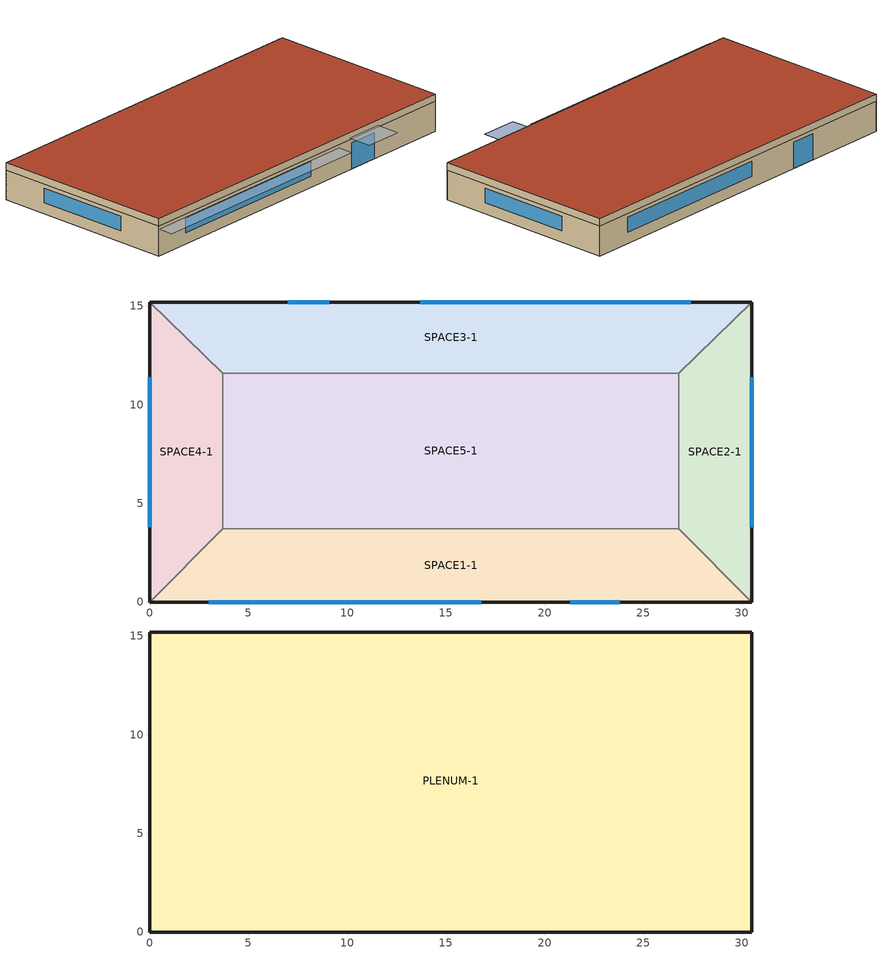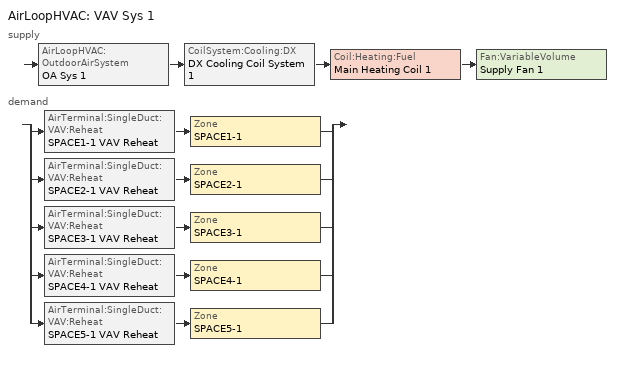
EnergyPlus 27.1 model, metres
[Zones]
SPACE1-1
 floor ground (FLOOR-SLAB-1): 26.8,3.7 30.5,0 0,0 3.7,3.7 z0
 wall outside (WALL-1): 0,0 30.5,0 z0:2.4
 wall to SPACE2-1 (INT-WALL-1): 30.5,0 26.8,3.7 z0:2.4
 wall to SPACE4-1 (INT-WALL-1): 3.7,3.7 0,0 z0:2.4
 wall to SPACE5-1 (INT-WALL-1): 26.8,3.7 3.7,3.7 z0:2.4
 window (Dbl Clr 3mm/13mm Air): 3,0 16.8,0 z0.9:2.1
 window (Sgl Grey 3mm): 21.3,0 23.8,0 z0:2.1
SPACE2-1
 floor ground (FLOOR-SLAB-1): 26.8,11.6 30.5,15.2 30.5,0 26.8,3.7 z0
 wall outside (WALL-1): 30.5,0 30.5,15.2 z0:2.4
 wall to SPACE3-1 (INT-WALL-1): 30.5,15.2 26.8,11.6 z0:2.4
 wall to SPACE5-1 (INT-WALL-1): 26.8,11.6 26.8,3.7 z0:2.4
 window (Dbl Clr 3mm/13mm Air): 30.5,3.8 30.5,11.4 z0.9:2.1
SPACE3-1
 floor ground (FLOOR-SLAB-1): 26.8,11.6 3.7,11.6 0,15.2 30.5,15.2 z0
 wall outside (WALL-1): 30.5,15.2 0,15.2 z0:2.4
 wall to SPACE4-1 (INT-WALL-1): 0,15.2 3.7,11.6 z0:2.4
 wall to SPACE5-1 (INT-WALL-1): 3.7,11.6 26.8,11.6 z0:2.4
 window (Dbl Clr 3mm/13mm Air): 27.4,15.2 13.7,15.2 z0.9:2.1
 window (Sgl Grey 3mm): 9.1,15.2 7,15.2 z0:2.1
SPACE4-1
 floor ground (FLOOR-SLAB-1): 3.7,3.7 0,0 0,15.2 3.7,11.6 z0
 wall outside (WALL-1): 0,15.2 0,0 z0:2.4
 wall to SPACE5-1 (INT-WALL-1): 3.7,3.7 3.7,11.6 z0:2.4
 window (Dbl Clr 3mm/13mm Air): 0,11.4 0,3.8 z0.9:2.1
SPACE5-1
 floor ground (FLOOR-SLAB-1): 26.8,11.6 26.8,3.7 3.7,3.7 3.7,11.6 z0
PLENUM-1
 floor to SPACE1-1 (CLNG-1): 26.8,3.7 30.5,0 0,0 3.7,3.7 z2.4
 floor to SPACE2-1 (CLNG-1): 26.8,11.6 30.5,15.2 30.5,0 26.8,3.7 z2.4
 floor to SPACE3-1 (CLNG-1): 26.8,11.6 3.7,11.6 0,15.2 30.5,15.2 z2.4
 floor to SPACE4-1 (CLNG-1): 3.7,3.7 0,0 0,15.2 3.7,11.6 z2.4
 floor to SPACE5-1 (CLNG-1): 26.8,11.6 26.8,3.7 3.7,3.7 3.7,11.6 z2.4
 wall outside (WALL-1): 0,0 30.5,0 30.5,15.2 0,15.2 0,0 z2.4:3
 roof outside (ROOF-1): 0,15.2 0,0 30.5,0 30.5,15.2 z3
shading: 0,-1.3 0,0 19.8,0 19.8,-1.3 z2.2; 21,-2 21,0 24.1,0 24.1,-2 z2.6
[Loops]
AirLoopHVAC 'VAV Sys 1'
 supply: AirLoopHVAC:OutdoorAirSystem 'OA Sys 1' > CoilSystem:Cooling:DX 'DX Cooling Coil System 1' > Coil:Heating:Fuel 'Main Heating Coil 1' > Fan:VariableVolume 'Supply Fan 1'
 demand: split
  | AirTerminal:SingleDuct:VAV:Reheat 'SPACE1-1 VAV Reheat' > Zone 'SPACE1-1'
  | AirTerminal:SingleDuct:VAV:Reheat 'SPACE2-1 VAV Reheat' > Zone 'SPACE2-1'
  | AirTerminal:SingleDuct:VAV:Reheat 'SPACE3-1 VAV Reheat' > Zone 'SPACE3-1'
  | AirTerminal:SingleDuct:VAV:Reheat 'SPACE4-1 VAV Reheat' > Zone 'SPACE4-1'
  | AirTerminal:SingleDuct:VAV:Reheat 'SPACE5-1 VAV Reheat' > Zone 'SPACE5-1'
[Building]
Building: North Axis {deg}=30; Terrain=City; Loads Convergence Tolerance Value {W}=0.04; Temperature Convergence Tolerance Value {deltaC}=0.4; Solar Distribution=FullExterior; Maximum Number of Warmup Days=25; Minimum Number of Warmup Days=6
[Site:Location]
CHICAGO_IL_USA TMY2-94846: Latitude {deg}=41.78; Longitude {deg}=-87.75; Time Zone {hr}=-6; Elevation {m}=190
[SizingPeriod:DesignDay] Day of Month=21; Humidity Condition Type=Wetbulb; Barometric Pressure {Pa}=99063; Rain Indicator=No; Snow Indicator=No; Daylight Saving Time Indicator=No; Solar Model Indicator=ASHRAEClearSky
Name | Month | Day Type | Maximum Dry-Bulb Temperature {C} | Daily Dry-Bulb Temperature Range {deltaC} | Wetbulb or DewPoint at Maximum Dry-Bulb {C} | Wind Speed {m/s} | Wind Direction {deg} | Sky Clearness
CHICAGO_IL_USA Annual Heating 99% Design Conditions DB | 1 | WinterDesignDay | -17.3 | 0 | -17.3 | 4.9 | 270 | 0
CHICAGO_IL_USA Annual Cooling 1% Design Conditions DB/MCWB | 7 | SummerDesignDay | 31.5 | 10.7 | 23 | 5.3 | 230 | 1
[Site:GroundTemperature:BuildingSurface]
20.03, 20.03, 20.13, 20.3, 20.43, 20.52, 20.62, 20.77, 20.78, 20.55, 20.44, 20.2
[Material] Thermal Absorptance=0.9
Name | Roughness | Thickness {m} | Conductivity {W/m-K} | Density {kg/m3} | Specific Heat {J/kg-K} | Solar Absorptance | Visible Absorptance
RG01 | Rough | 0.0127 | 1.442 | 881 | 1674 | 0.65 | 0.65
BR01 | VeryRough | 0.0095 | 0.162 | 1121 | 1464 | 0.7 | 0.7
IN46 | VeryRough | 0.0762 | 0.023 | 24 | 1590 | 0.5 | 0.5
WD01 | MediumSmooth | 0.0191 | 0.115 | 513 | 1381 | 0.78 | 0.78
PW03 | MediumSmooth | 0.0127 | 0.115 | 545 | 1213 | 0.78 | 0.78
IN02 | Rough | 0.0901 | 0.043 | 10 | 837 | 0.75 | 0.75
GP01 | MediumSmooth | 0.0127 | 0.16 | 801 | 837 | 0.75 | 0.75
GP02 | MediumSmooth | 0.0159 | 0.16 | 801 | 837 | 0.75 | 0.75
CC03 | MediumRough | 0.1016 | 1.31 | 2243 | 837 | 0.65 | 0.65
[Material:NoMass] Roughness=Rough
Name | Thermal Resistance {m2-K/W} | Thermal Absorptance | Solar Absorptance | Visible Absorptance
CP01 | 0.367 | 0.9 | 0.75 | 0.75
MAT-CLNG-1 | 0.652259 | 0.65 | 0.65 | 0.65
[Material:AirGap]
AL21: Thermal Resistance {m2-K/W}=0.157
[Construction]
ROOF-1: RG01, BR01, IN46, WD01
WALL-1: WD01, PW03, IN02, GP01
CLNG-1: MAT-CLNG-1
FLOOR-SLAB-1: CC03, CP01
INT-WALL-1: GP02, AL21, GP02
Dbl Clr 3mm/13mm Air: CLEAR 3MM, AIR 13MM, CLEAR 3MM
Sgl Grey 3mm: GREY 3MM
[WindowMaterial:Gas]
AIR 13MM: Gas Type=Air; Thickness {m}=0.0127
[WindowMaterial:Glazing] Optical Data Type=SpectralAverage; Thickness {m}=0.003; Infrared Transmittance at Normal Incidence=0; Front Side Infrared Hemispherical Emissivity=0.84; Back Side Infrared Hemispherical Emissivity=0.84; Conductivity {W/m-K}=0.9
Name | Solar Transmittance at Normal Incidence | Front Side Solar Reflectance at Normal Incidence | Back Side Solar Reflectance at Normal Incidence | Visible Transmittance at Normal Incidence | Front Side Visible Reflectance at Normal Incidence | Back Side Visible Reflectance at Normal Incidence
CLEAR 3MM | 0.837 | 0.075 | 0.075 | 0.898 | 0.081 | 0.081
GREY 3MM | 0.626 | 0.061 | 0.061 | 0.611 | 0.061 | 0.061
[Zone] Type=1; Multiplier=1
Name | Ceiling Height {m} | Volume {m3} | Floor Area {m2}
PLENUM-1 | 0.6096 | 283.2
SPACE1-1 | 2.4384 | 239.247 | 90
SPACE2-1 | 2.4384 | 103.311 | 42.369
SPACE3-1 | 2.4384 | 239.247
SPACE4-1 | 2.4384 | 103.311
SPACE5-1 | 2.4384 | 447.683
[Exterior:Lights] Schedule=Always On Sch
Name | Design Level {W} | Control Option
OutsideLightsSchedule | 1000 | AstronomicalClock
OutsideLightsDuskToDawn | 1500 | AstronomicalClock
Parking Garage Lights | 800 | ScheduleNameOnly
[Exterior:FuelEquipment]
Parking Garage Fans: Fuel Use Type=Electricity; Schedule=Always On Sch; Design Level {W}=1000
[ZoneInfiltration:DesignFlowRate] Schedule=INFIL-SCH; Constant Term Coefficient=0; Temperature Term Coefficient=0; Velocity Term Coefficient=0.2237; Velocity Squared Term Coefficient=0
Name | Zone or ZoneList or Space or SpaceList | Design Flow Rate Calculation Method | Design Flow Rate {m3/s} | Flow Rate per Floor Area {m3/s-m2} | Flow Rate per Exterior Surface Area {m3/s-m2} | Air Changes per Hour {1/hr}
SPACE1-1 Infil 1 | SPACE1-1 | flow/zone | 0.0167
SPACE2-1 Infil 1 | SPACE2-1 | flow/area |  | 0.0001678
SPACE3-1 Infil 1 | SPACE3-1 | flow/exteriorarea |  |  | 0.0002281
SPACE4-1 Infil 1 | SPACE4-1 | AirChanges/Hour |  |  |  | 0.25
SPACE5-1 Infil 1 | SPACE5-1 | flow/zone | 0.031089
[People] Number of People Schedule=OCCUPY-1; Fraction Radiant=0.3; Sensible Heat Fraction=0.55; Activity Level Schedule=ActSchd
Name | Zone or ZoneList or Space or SpaceList | Number of People Calculation Method | People per Floor Area {person/m2} | Floor Area per Person {m2/person} | Number of People
SPACE1-1 People 1 | SPACE1-1 | people/area | 0.111
SPACE2-1 People 1 | SPACE2-1 | area/person |  | 8.547
SPACE3-1 People 1 | SPACE3-1 | people |  |  | 11
SPACE4-1 People 1 | SPACE4-1 | people |  |  | 5
SPACE5-1 People 1 | SPACE5-1 | people |  |  | 20
[Lights] Fraction Visible=0.2
Name | Zone or ZoneList or Space or SpaceList | Schedule | Design Level Calculation Method | Watts per Floor Area {W/m2} | Return Air Fraction | Fraction Radiant | Fraction Replaceable | Lighting Level {W} | Watts per Person {W/person} | Return Air Fraction Calculated from Plenum Temperature
SPACE1-1 Lights 1 | SPACE1-1 | LIGHTS-1 | watts/area | 15.974 | 0.2 | 0.59 | 1
SPACE1-1 Lights 2 | SPACE1-1 | LIGHTS-1 | LightingLevel |  | 0.2 | 0.59 | 0 | 480
SPACE2-1 Lights 1 | SPACE2-1 | LIGHTS-1 | watts/person |  | 0.2 | 0.59 | 1 |  | 136.8
SPACE2-1 Lights 2 | SPACE2-1 | LIGHTS-1 | LightingLevel |  | 0.2 | 0.59 | 0 | 684
SPACE3-1 Lights 1 | SPACE3-1 | LIGHTS-1 | LightingLevel |  | 0.2 | 0.59 | 1 | 1584
SPACE3-1 Lights 2 | SPACE3-1 | LIGHTS-1 | LightingLevel |  | 0.2 | 0.59 | 1 | 480
SPACE4-1 Lights 1 | SPACE4-1 | LIGHTS-1 | LightingLevel |  | 0.2 | 0.59 | 1 | 684
SPACE5-1 Lights 1 | SPACE5-1 | LIGHTS-1 | LightingLevel |  | 0.2 | 0.59 | 1 | 2964
SPACE5-1 Lights 2 | SPACE5-1 | LIGHTS-1 | LightingLevel |  | 0.2 | 0.59 | 0 | 2964
Process Lighting | SPACE5-1 | EQUIP-1 | LightingLevel |  | 0 | 0.2 | 1 | 500 |  | No
[ElectricEquipment] Fraction Latent=0
Name | Zone or ZoneList or Space or SpaceList | Schedule | Design Level Calculation Method | Watts per Floor Area {W/m2} | Fraction Radiant | Fraction Lost | Design Level {W} | Watts per Person {W/person}
SPACE1-1 ElecEq 1 | SPACE1-1 | EQUIP-1 | watts/area | 10.649 | 0.3 | 0
SPACE1-1 ElecEq 2 | SPACE1-1 | EQUIP-1 | EquipmentLevel |  | 0.3 | 0 | 200
SPACE1-1 ElecEq 3 | SPACE1-1 | EQUIP-1 | EquipmentLevel |  | 0.1 | 0 | 200
SPACE2-1 ElecEq 1 | SPACE2-1 | EQUIP-1 | watts/person |  | 0.3 | 0 |  | 91.2
Industrial Equip | SPACE3-1 | EQUIP-1 | EquipmentLevel |  | 0.2 | 0.2 | 3000
Vertical Transportation | SPACE2-1 | OCCUPY-1 | EquipmentLevel |  | 0 | 0 | 1000
SPACE3-1 ElecEq 1 | SPACE3-1 | EQUIP-1 | EquipmentLevel |  | 0.3 | 0 | 1056
SPACE3-1 ElecEq 2 | SPACE3-1 | EQUIP-1 | EquipmentLevel |  | 0.3 | 0 | 200
SPACE4-1 ElecEq 1 | SPACE4-1 | EQUIP-1 | EquipmentLevel |  | 0.3 | 0 | 100
SPACE5-1 ElecEq 1 | SPACE5-1 | EQUIP-1 | EquipmentLevel |  | 0.3 | 0 | 1976
[WaterUse:Equipment] Hot Water Supply Temperature Schedule=Hot Water Supply Temp Schedule
Name | Peak Flow Rate {m3/s} | Flow Rate Fraction Schedule | Target Temperature Schedule
SPACE1-1 DHW 1; SPACE3-1 DHW 1 | 0.00015 | Bathroom Flow Frac Sch | Bathroom Target Temp Schedule
SPACE2-1 DHW 1 | 0.0004 | Kitchen Flow Frac Sch | Kitchen Target Temp Schedule
[GasEquipment] Schedule=EQUIP-1; Design Level Calculation Method=EquipmentLevel; Fraction Latent=0; Fraction Radiant=0.3; Fraction Lost=0; Carbon Dioxide Generation Rate {m3/s-W}=0
Name | Zone or ZoneList or Space or SpaceList | Design Level {W}
SPACE2-1 GasEq 1 | SPACE2-1 | 1000
SPACE4-1 GasEq 1 | SPACE4-1 | 808
[HotWaterEquipment]
SPACE2-1 HWEq 1: Zone or ZoneList or Space or SpaceList=SPACE2-1; Schedule=EQUIP-1; Design Level Calculation Method=EquipmentLevel; Design Level {W}=300; Fraction Latent=0.2; Fraction Radiant=0.1; Fraction Lost=0.5
[SteamEquipment]
SPACE4-1 ElecEq 1: Zone or ZoneList or Space or SpaceList=SPACE4-1; Schedule=EQUIP-1; Design Level Calculation Method=EquipmentLevel; Design Level {W}=1050; Fraction Latent=0.5; Fraction Radiant=0.3; Fraction Lost=0
[ZoneBaseboard:OutdoorTemperatureControlled] Schedule=EQUIP-1; Fraction Radiant=0.5
Name | Zone or ZoneList or Space or SpaceList | Capacity at Low Temperature {W} | Low Temperature {C} | Capacity at High Temperature {W} | High Temperature {C} | Design Zone Heating Setpoint {C}
SPACE4-1 BBHeat 1 | SPACE4-1 | 1500 | 0 | 500 | 10
SPACE5-1 BBHeat 1 | SPACE5-1 | autosize | autosize | autosize | autosize | 30
[Sizing:Zone] Zone Cooling Design Supply Air Temperature Input Method=SupplyAirTemperature; Zone Cooling Design Supply Air Temperature {C}=16; Zone Heating Design Supply Air Temperature Input Method=SupplyAirTemperature; Zone Heating Design Supply Air Temperature {C}=50; Zone Cooling Design Supply Air Humidity Ratio {kgWater/kgDryAir}=0.009; Zone Heating Design Supply Air Humidity Ratio {kgWater/kgDryAir}=0.004; Zone Heating Sizing Factor=0; Zone Cooling Sizing Factor=0; Cooling Design Air Flow Method=DesignDay; Cooling Design Air Flow Rate {m3/s}=0; Heating Design Air Flow Method=DesignDay; Heating Design Air Flow Rate {m3/s}=0; Account for Dedicated Outdoor Air System=No; Dedicated Outdoor Air System Control Strategy=NeutralSupplyAir; Dedicated Outdoor Air Low Setpoint Temperature for Design {C}=autosize; Dedicated Outdoor Air High Setpoint Temperature for Design {C}=autosize
Name | Design Specification Outdoor Air Object
SPACE1-1 | SZ DSOA SPACE1-1
SPACE2-1 | SZ DSOA SPACE2-1
SPACE3-1 | SZ DSOA SPACE3-1
SPACE4-1 | SZ DSOA SPACE4-1
SPACE5-1 | SZ DSOA SPACE5-1
[DesignSpecification:OutdoorAir] Outdoor Air Method=flow/person; Outdoor Air Flow per Person {m3/s-person}=0.00944; Outdoor Air Flow per Zone Floor Area {m3/s-m2}=0; Outdoor Air Flow per Zone {m3/s}=0
SZ DSOA SPACE1-1; SZ DSOA SPACE2-1; SZ DSOA SPACE3-1; SZ DSOA SPACE4-1; SZ DSOA SPACE5-1
[Sizing:System]
VAV Sys 1: Type of Load to Size On=sensible; Design Outdoor Air Flow Rate {m3/s}=autosize; Central Heating Maximum System Air Flow Ratio=0.3; Preheat Design Temperature {C}=7; Preheat Design Humidity Ratio {kgWater/kgDryAir}=0.008; Precool Design Temperature {C}=11; Precool Design Humidity Ratio {kgWater/kgDryAir}=0.008; Central Cooling Design Supply Air Temperature {C}=16; Central Heating Design Supply Air Temperature {C}=18; Type of Zone Sum to Use=noncoincident; 100% Outdoor Air in Cooling=no; 100% Outdoor Air in Heating=no; Central Cooling Design Supply Air Humidity Ratio {kgWater/kgDryAir}=0.009; Central Heating Design Supply Air Humidity Ratio {kgWater/kgDryAir}=0.009; Cooling Supply Air Flow Rate Method=DesignDay; Cooling Supply Air Flow Rate {m3/s}=0; Heating Supply Air Flow Rate Method=DesignDay; Heating Supply Air Flow Rate {m3/s}=0; Zone Maximum Outdoor Air Fraction=1; Cooling Design Capacity Method=CoolingDesignCapacity; Cooling Design Capacity {W}=autosize; Heating Design Capacity Method=HeatingDesignCapacity; Heating Design Capacity {W}=autosize; Central Cooling Capacity Control Method=VAV
[ZoneList]
AllControlledZones: SPACE1-1, SPACE2-1, SPACE3-1, SPACE4-1, SPACE5-1
[ZoneControl:Thermostat]
AllControlledZones Thermostat: Zone or ZoneList=AllControlledZones; Control Type Schedule=Zone Control Type Sched; Control 1=CoolingSetPoint; Control 2=HeatingSetpoint; Control 3=DualSetPoint
[ZoneControl:Thermostat:OperativeTemperature]
Thermostat=SPACE3-1 AllControlledZones Thermostat; Radiative Fraction Input Mode=CONSTANT; Fixed Radiative Fraction=0.4
[ThermostatSetpoint:SingleHeating]
HeatingSetpoint: Setpoint Temperature Schedule=Htg-SetP-Sch
[ThermostatSetpoint:SingleCooling]
CoolingSetpoint: Setpoint Temperature Schedule=Clg-SetP-Sch
[ThermostatSetpoint:DualSetpoint]
DualSetPoint: Heating Setpoint Temperature Schedule=Htg-SetP-Sch; Cooling Setpoint Temperature Schedule=Clg-SetP-Sch
[Zone equipment]
SPACE1-1: SPACE1-1 VAV Reheat
SPACE2-1: SPACE2-1 VAV Reheat, Kitchen Exhaust Fan
SPACE3-1: SPACE3-1 VAV Reheat, Fume Hood Fan
SPACE4-1: SPACE4-1 VAV Reheat
SPACE5-1: SPACE5-1 VAV Reheat
[Fan:ZoneExhaust] Availability Schedule=Always On Sch; Fan Total Efficiency=0.7
Name | Pressure Rise {Pa} | Maximum Flow Rate {m3/s}
Kitchen Exhaust Fan | 500 | 0.0001
Fume Hood Fan | 800 | 0.0002
[AirTerminal:SingleDuct:VAV:Reheat] Availability Schedule=ReheatCoilAvailSched; Maximum Air Flow Rate {m3/s}=autosize; Zone Minimum Air Flow Input Method=Constant; Constant Minimum Air Flow Fraction=0.3; Maximum Hot Water or Steam Flow Rate {m3/s}=0; Minimum Hot Water or Steam Flow Rate {m3/s}=0; Convergence Tolerance=0.001; Damper Heating Action=ReverseWithLimits; Maximum Flow per Zone Floor Area During Reheat {m3/s-m2}=AUTOCALCULATE; Maximum Flow Fraction During Reheat=AUTOCALCULATE
Name | Reheat Coil
SPACE1-1 VAV Reheat | SPACE1-1 Zone Coil
SPACE2-1 VAV Reheat | SPACE2-1 Zone Coil
SPACE3-1 VAV Reheat | SPACE3-1 Zone Coil
SPACE4-1 VAV Reheat | SPACE4-1 Zone Coil
SPACE5-1 VAV Reheat | SPACE5-1 Zone Coil
[Coil:Heating:Fuel] Availability Schedule=ReheatCoilAvailSched; Fuel Type=NaturalGas; Burner Efficiency=0.8; Nominal Capacity {W}=autosize
SPACE1-1 Zone Coil; SPACE2-1 Zone Coil; SPACE3-1 Zone Coil; SPACE4-1 Zone Coil; SPACE5-1 Zone Coil; Main heating Coil 1
[AirLoopHVAC:ReturnPlenum]
Return-Plenum-1: Zone=PLENUM-1
[AirLoopHVAC]
VAV Sys 1: Design Supply Air Flow Rate {m3/s}=autosize
[AvailabilityManager:Scheduled]
VAV Sys 1 Avail: Schedule=FanAvailSched
[CoilSystem:Cooling:DX]
DX Cooling Coil System 1: Availability Schedule=CoolingCoilAvailSched; Cooling Coil=Main Cooling Coil 1
[Coil:Cooling:DX:TwoSpeed]
Main Cooling Coil 1: Availability Schedule=CoolingCoilAvailSched; High Speed Gross Rated Total Cooling Capacity {W}=autosize; High Speed Rated Sensible Heat Ratio=0.8; High Speed Gross Rated Cooling COP {W/W}=3; High Speed Rated Air Flow Rate {m3/s}=autosize; Total Cooling Capacity Function of Temperature Curve=VarSpeedCoolCapFT; Total Cooling Capacity Function of Flow Fraction Curve=PackagedRatedCoolCapFFlow; Energy Input Ratio Function of Temperature Curve=VarSpeedCoolEIRFT; Energy Input Ratio Function of Flow Fraction Curve=PackagedRatedCoolEIRFFlow; Part Load Fraction Correlation Curve=VarSpeedCyclingPLFFPLR; Low Speed Gross Rated Total Cooling Capacity {W}=autosize; Low Speed Gross Rated Sensible Heat Ratio=0.8; Low Speed Gross Rated Cooling COP {W/W}=4.2; Low Speed Rated Air Flow Rate {m3/s}=autosize; Low Speed Total Cooling Capacity Function of Temperature Curve=VarSpeedCoolCapLSFT; Low Speed Energy Input Ratio Function of Temperature Curve=VarSpeedCoolEIRLSFT
[Fan:VariableVolume]
Supply Fan 1: Availability Schedule=FanAvailSched; Fan Total Efficiency=0.7; Pressure Rise {Pa}=600; Maximum Flow Rate {m3/s}=autosize; Fan Power Minimum Flow Rate Input Method=Fraction; Fan Power Minimum Flow Fraction=0.25; Motor Efficiency=0.9; Motor In Airstream Fraction=1; Fan Power Coefficient 1=0.00153024; Fan Power Coefficient 2=0.00520806; Fan Power Coefficient 3=1.10862; Fan Power Coefficient 4=-0.116356; Fan Power Coefficient 5=0
[Controller:OutdoorAir]
OA Controller 1: Minimum Outdoor Air Flow Rate {m3/s}=autosize; Maximum Outdoor Air Flow Rate {m3/s}=autosize; Economizer Control Type=FixedDryBulb; Economizer Control Action Type=ModulateFlow; Economizer Maximum Limit Dry-Bulb Temperature {C}=19; Economizer Minimum Limit Dry-Bulb Temperature {C}=4; Lockout Type=NoLockout; Minimum Limit Type=ProportionalMinimum; Minimum Outdoor Air Schedule=Min OA Sched
[SetpointManager:Scheduled]
Supply Air Temp Manager 1: Control Variable=Temperature; Schedule=Seasonal Reset Supply Air Temp Sch; Setpoint Node or NodeList=Supply Air Temp Nodes 1
[SetpointManager:MixedAir]
Mixed Air and Coil Exit Temp Manager 1: Control Variable=Temperature; Setpoint Node or NodeList=Supply Fan Upstream Nodes
[Schedule:Compact]
Always On Sch: THROUGH: 12/31, FOR: AllDays, UNTIL: 24:00, 1
OCCUPY-1: Through: 12/31, For: WeekDays SummerDesignDay CustomDay1 CustomDay2, Until: 8:00, 0, Until: 11:00, 1, Until: 12:00, 0.8, Until: 13:00, 0.4, Until: 14:00, 0.8, Until: 18:00, 1, Until: 19:00, 0.5, Until: 21:00, 0.1, Until: 24:00, 0, For: Weekends WinterDesignDay Holiday, Until: 24:00, 0
LIGHTS-1: Through: 12/31, For: WeekDays SummerDesignDay CustomDay1 CustomDay2, Until: 8:00, 0.05, Until: 9:00, 0.9, Until: 10:00, 0.95, Until: 11:00, 1, Until: 12:00, 0.95, Until: 13:00, 0.8, Until: 14:00, 0.9, Until: 18:00, 1, Until: 19:00, 0.6, Until: 21:00, 0.2, Until: 24:00, 0.05, For: Weekends WinterDesignDay Holiday, Until: 24:00, 0.05
EQUIP-1: Through: 12/31, For: WeekDays SummerDesignDay CustomDay1 CustomDay2, Until: 8:00, 0.02, Until: 9:00, 0.4, Until: 14:00, 0.9, Until: 15:00, 0.8, Until: 16:00, 0.7, Until: 18:00, 0.5, Until: 20:00, 0.3, Until: 24:00, 0.02, For: Weekends WinterDesignDay Holiday, Until: 24:00, 0.2
Bathroom Flow Frac Sch: THROUGH: 12/31, FOR: AllDays, UNTIL: 4:00, 0, UNTIL: 8:00, 0.1, UNTIL: 12:00, 0.3, UNTIL: 16:00, 0.5, UNTIL: 20:00, 0.2, UNTIL: 24:00, 0
Kitchen Flow Frac Sch: THROUGH: 12/31, FOR: AllDays, UNTIL: 8:00, 0, UNTIL: 9:00, 0.8, UNTIL: 10:00, 0.6, UNTIL: 12:00, 0, UNTIL: 14:00, 1, UNTIL: 24:00, 0
INFIL-SCH: Through: 3/31, For: AllDays, Until: 24:00, 1, Through: 10/31, For: AllDays, Until: 24:00, 0, Through: 12/31, For: AllDays, Until: 24:00, 1
ActSchd: Through: 12/31, For: AllDays, Until: 24:00, 117.24
Htg-SetP-Sch: Through: 12/31, For: SummerDesignDay, Until: 24:00, 12.8, For: WinterDesignDay, Until: 24:00, 21.1, For: WeekDays, Until: 7:00, 12.8, Until: 18:00, 21.1, Until: 24:00, 12.8, For: WeekEnds Holiday, Until: 7:00, 12.8, Until: 13:00, 21.1, Until: 24:00, 12.8, For: AllOtherDays, Until: 7:00, 12.8, Until: 18:00, 21.1, Until: 24:00, 12.8
Clg-SetP-Sch: Through: 12/31, For: SummerDesignDay, Until: 24:00, 23.9, For: WinterDesignDay, Until: 24:00, 40, For: WeekDays, Until: 7:00, 40, Until: 18:00, 23.9, Until: 24:00, 40, For: WeekEnds Holiday, Until: 7:00, 40, Until: 13:00, 23.9, Until: 24:00, 32.2, For: AllOtherDays, Until: 7:00, 40, Until: 18:00, 23.9, Until: 24:00, 40
Zone Control Type Sched: Through: 12/31, For: SummerDesignDay, Until: 24:00, 2, For: WinterDesignDay, Until: 24:00, 1, For: AllOtherDays, Until: 24:00, 4
Min OA Sched: Through: 12/31, For: Weekdays, Until: 6:00, 0.02, Until: 18:00, 1, Until: 24:00, 0.02, For: AllOtherDays, Until: 24:00, 0.02
FanAvailSched; ReheatCoilAvailSched: Through: 3/31, For: AllDays, Until: 24:00, 1, Through: 9/30, For: WeekDays, Until: 7:00, 0, Until: 17:00, 1, Until: 24:00, 0, For: SummerDesignDay WinterDesignDay, Until: 24:00, 1, For: AllOtherDays, Until: 24:00, 0, Through: 12/31, For: AllDays, Until: 24:00, 1
CoolingCoilAvailSched: Through: 3/31, For: AllDays, Until: 24:00, 0, Through: 9/30, For: WeekDays, Until: 7:00, 0, Until: 17:00, 1, Until: 24:00, 0, For: SummerDesignDay WinterDesignDay, Until: 24:00, 1, For: AllOtherDays, Until: 24:00, 0, Through: 12/31, For: AllDays, Until: 24:00, 0
Seasonal Reset Supply Air Temp Sch: Through: 3/31, For: AllDays, Until: 24:00, 17, Through: 9/30, For: AllDays, Until: 24:00, 15, Through: 12/31, For: AllDays, Until: 24:00, 17
Bathroom Target Temp Schedule: Through: 12/31, For: AllDays, Until: 24:00, 40
Kitchen Target Temp Schedule: Through: 12/31, For: AllDays, Until: 24:00, 50
Hot Water Supply Temp Schedule: Through: 12/31, For: AllDays, Until: 24:00, 60
[Curve:Biquadratic] Minimum Value of x=12.77778; Maximum Value of x=23.88889; Minimum Value of y=23.88889; Maximum Value of y=46.11111; Input Unit Type for X=Temperature; Input Unit Type for Y=Temperature; Output Unit Type=Dimensionless
Name | Coefficient1 Constant | Coefficient2 x | Coefficient3 x**2 | Coefficient4 y | Coefficient5 y**2 | Coefficient6 x*y
VarSpeedCoolCapFT; VarSpeedCoolCapLSFT | 0.476428 | 0.0401147 | 0.000226411 | -0.000827136 | -7.3224e-06 | -0.000446278
VarSpeedCoolEIRFT | 0.632475 | -0.0121321 | 0.000507773 | 0.0155377 | 0.00027284 | -0.000679201
VarSpeedCoolEIRLSFT | 0.774645 | -0.0343731 | 0.000783173 | 0.0146596 | 0.000488851 | -0.000752036
[Curve:Cubic] Minimum Value of x=0.5; Maximum Value of x=1.5; Input Unit Type for X=Dimensionless; Output Unit Type=Dimensionless
Name | Coefficient1 Constant | Coefficient2 x | Coefficient3 x**2 | Coefficient4 x**3
PackagedRatedCoolCapFFlow | 0.472786 | 1.24334 | -1.03871 | 0.322578
PackagedRatedCoolEIRFFlow | 1.00795 | 0.345441 | -0.692289 | 0.338899
[Curve:Quadratic]
VarSpeedCyclingPLFFPLR: Coefficient1 Constant=0.85; Coefficient2 x=0.15; Coefficient3 x**2=0; Minimum Value of x=0; Maximum Value of x=1
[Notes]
5ZoneEndUses.idf
Basic file description:  1 story building divided into 4 exterior and one interior conditioned zones and return plenum.
(based on 5ZoneAutoDXVAV.idf)
Highlights:              Variety of end uses by subcategory for reporting, including:
Interior Lighting:   General, Task Lights, Accent Lighting
Interior Equipment:  Computers, Copy Machines, Fax Machines, People Movers,
Cooking, Laundry, Dishwashing, Outdoor Air Controlled Baseboard Heat
Exterior Lighting:   Facade Lighting, Grounds Lighting, Parking Lighting
Exterior Equipment:  Parking Garage Ventilation
Fans:                Interior Ventilation, Kitchen Exhaust, Fume Hoods
Hot Water:           Bathrooms, Kitchen Sink
Simulation Location/Run: CHICAGO_IL_USA TMY2-94846, 2 design days, 2 run periods,
Run Control executes the run periods using the weather file
Location:                Chicago, IL
Design Days:             CHICAGO_IL_USA Annual Heating 99% Design Conditions DB, MaxDB= -17.3°C
CHICAGO_IL_USA Annual Cooling 1% Design Conditions, MaxDB=  31.5°C MCWB=  23.0°C
Run Period (Weather File): October 1-31, CHICAGO_IL_USA TMY2-94846
Run Control:             Zone and System sizing with weather file run control (no design days run)
Building: Single floor rectangular building 100 ft x 50 ft. 5 zones - 4 exterior, 1 interior, zone height 8 feet.
Exterior zone depth is 12 feet. There is a 2 foot high return plenum: the overall building height is
10 feet. There are windows on all 4 facades; the south and north facades have glass doors.
The south facing glass is shaded by overhangs. The walls are woodshingle over plywood, R11 insulation,
and gypboard. The roof is a gravel built up roof with R-3 mineral board insulation and plywood sheathing.
The windows are of various single and double pane construction with 3mm and 6mm glass and either 6mm or
13mm argon or air gap.  The window to wall ratio is approximately 0.29.
The south wall and door have overhangs.
The building is oriented 30 degrees east of north.
Floor Area:        463.6 m2 (5000 ft2), Space1-1 floor area reduced by 10% to represent unused areas
Number of Stories: 1
Zone Description Details:
Internal gains description:     lighting is 1.5 watts/ft2, office equip is 1.0 watts/ft2. There is 1 occupant
per 100 ft2 of floor area. The infiltration is 0.25 air changes per hour.
additional internal gains added for cooking, laundry
Interzone Surfaces:             6 interzone surfaces (see diagram)
Internal Mass:                  None
Windows:                        4 ea.: 1) Double pane clear, 3mm glass, 13mm air gap
2) Double pane clear, 3mm glass, 13mm argon gap
3) Double pane clear, 6mm glass, 6mm air gap
4) Double pane lowE,  6mm lowE glass outside, 6mm air gap, 6mm clear glass
Doors:                          2 ea.:    Single pane grey,  3mm glass
Detached Shading:               None
Daylight:                       None
Natural Ventilation:            None
Compact Schedules:              Yes
HVAC:                           the system is a packaged VAV (DX cooling coil and gas heating coils).
The input is fully autosized. The compressor has a variable speed drive.
One zone (Space3-1) has operative temperature control
Zonal Equipment:                AirTerminal:SingleDuct:VAV:Reheat
Central Air Handling Equipment: Yes
System Equipment Autosize:      Yes
Purchased Cooling:              None
Purchased Heating:              None
Coils:                          Coil:Cooling:DX:TwoSpeed, Coil:Heating:Fuel
Pumps:                          None
Boilers:                        None
Chillers:                       None
Standard Reports:               None
Timestep or Hourly Variables:   Hourly
Time bins Report:               None
HTML Report:                    None
Environmental Emissions:        None
Utility Tariffs:                None
